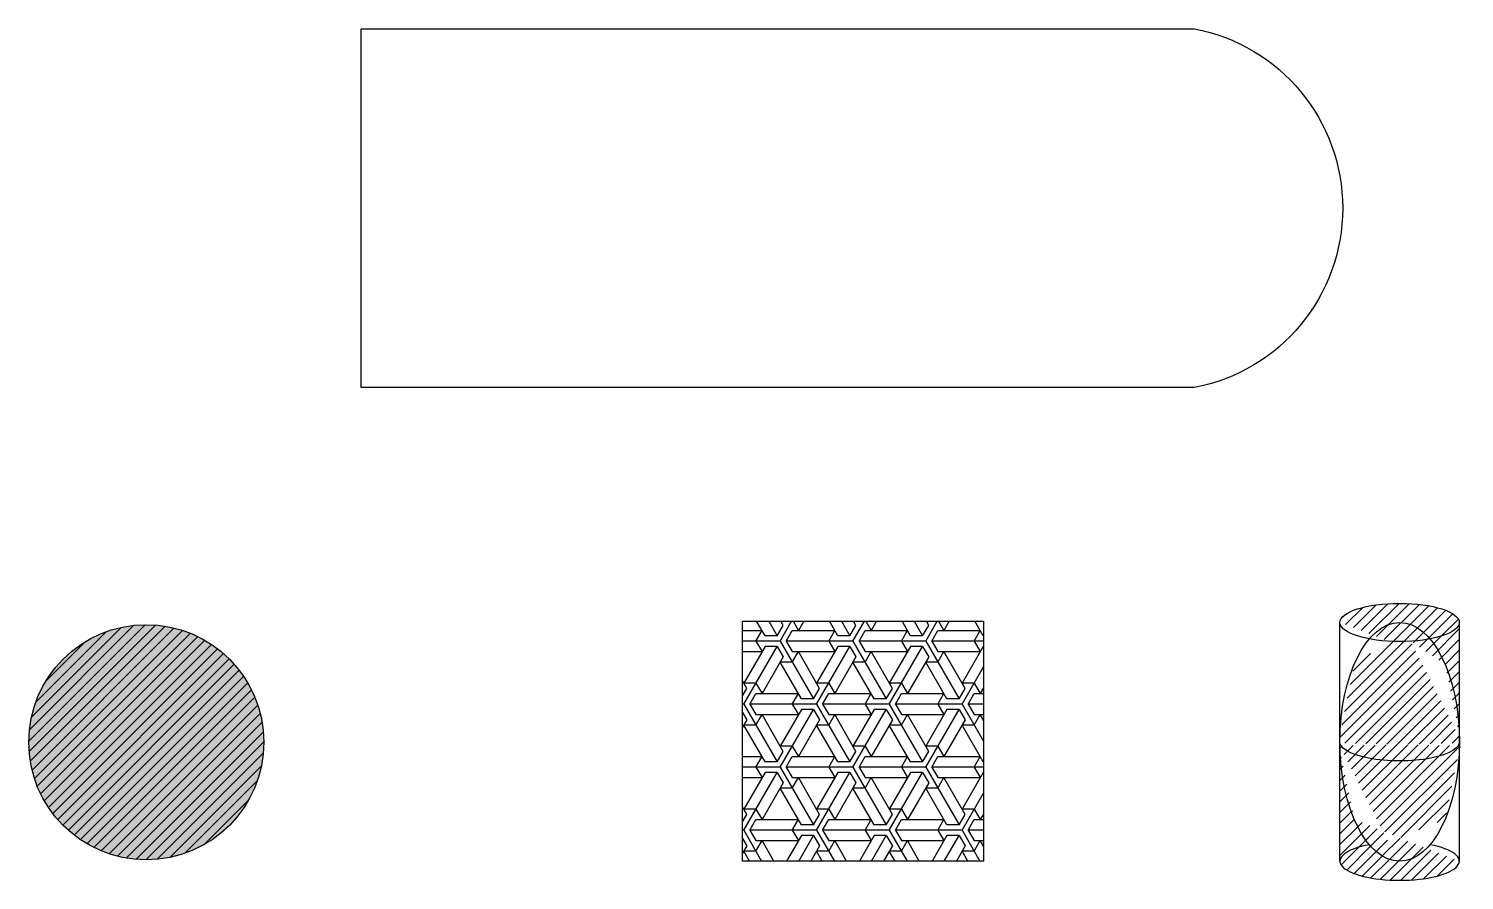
# Model space of a CAD drawing. Header units: millimetres. Extents: x 1301 to 1902, y 1642 to 1999.
import ezdxf

# ---------------------------------------------------------------- set-up
doc = ezdxf.new("R2010")
doc.units = ezdxf.units.MM

msp = doc.modelspace()

# ---------------------------------------------------------------- hatches: boundary and pattern name
h = msp.add_hatch()
h.set_pattern_fill('ANSI31', color=256)
edge = h.paths.add_edge_path()
edge.add_ellipse((1875, 1700), major_axis=(25.06, 0), ratio=0.319238, start_angle=-176.04644, end_angle=-3.95356)
edge.add_line((1900, 1699.45), (1900, 1703.45))
edge.add_ellipse((1875, 1700), major_axis=(0, 50), ratio=0.501193, start_angle=273.95356, end_angle=329.56078)
edge.add_ellipse((1875, 1750), major_axis=(-25, 0), ratio=0.32, start_angle=59.48043, end_angle=120.51957, ccw=False)
edge.add_ellipse((1875, 1700), major_axis=(0, 50), ratio=0.501193, start_angle=30.43922, end_angle=86.04644)
edge.add_line((1850, 1703.45), (1850, 1699.45))
edge = h.paths.add_edge_path()
edge.add_ellipse((1875, 1700), major_axis=(0, 50), ratio=0.501193, start_angle=93.95356, end_angle=266.04644)
edge.add_line((1900, 1696.55), (1900, 1699.45))
edge.add_ellipse((1875, 1700), major_axis=(25.06, 0), ratio=0.319238, start_angle=-176.04644, end_angle=-3.95356, ccw=False)
edge.add_line((1850, 1699.45), (1850, 1696.55))
edge = h.paths.add_edge_path()
edge.add_ellipse((1875, 1700), major_axis=(0, 50), ratio=0.501193, start_angle=329.56078, end_angle=390.43922, ccw=False)
edge.add_ellipse((1875, 1750), major_axis=(-25, 0), ratio=0.32, start_angle=120.51957, end_angle=419.48043)
edge = h.paths.add_edge_path()
edge.add_ellipse((1875, 1750), major_axis=(-25, 0), ratio=0.32, start_angle=59.48043, end_angle=120.51957)
edge.add_ellipse((1875, 1700), major_axis=(0, 50), ratio=0.501193, start_angle=329.56078, end_angle=390.43922)
edge = h.paths.add_edge_path()
edge.add_ellipse((1875, 1700), major_axis=(0, 50), ratio=0.501193, start_angle=273.95356, end_angle=329.56078, ccw=False)
edge.add_line((1900, 1703.45), (1900, 1750))
edge.add_ellipse((1875, 1750), major_axis=(-25, 0), ratio=0.32, start_angle=120.51957, end_angle=180, ccw=False)
edge = h.paths.add_edge_path()
edge.add_ellipse((1875, 1700), major_axis=(0, 50), ratio=0.501193, start_angle=30.43922, end_angle=86.04644, ccw=False)
edge.add_ellipse((1875, 1750), major_axis=(-25, 0), ratio=0.32, start_angle=0, end_angle=59.48043, ccw=False)
edge.add_line((1850, 1750), (1850, 1703.45))
edge = h.paths.add_edge_path(flags=17)
edge.add_ellipse((1875, 1700), major_axis=(0, 50), ratio=0.501193, start_angle=93.95356, end_angle=149.56078, ccw=False)
edge.add_line((1850, 1696.55), (1850, 1650))
edge.add_ellipse((1875, 1650), major_axis=(-25, 0), ratio=0.32, start_angle=300.51957, end_angle=360, ccw=False)
edge = h.paths.add_edge_path(flags=17)
edge.add_ellipse((1875, 1700), major_axis=(0, 50), ratio=0.501193, start_angle=210.43922, end_angle=266.04644, ccw=False)
edge.add_ellipse((1875, 1650), major_axis=(-25, 0), ratio=0.32, start_angle=540, end_angle=599.48043, ccw=False)
edge.add_line((1900, 1650), (1900, 1696.55))
edge = h.paths.add_edge_path()
edge.add_ellipse((1875, 1700), major_axis=(0, 50), ratio=0.501193, start_angle=149.56078, end_angle=210.43922, ccw=False)
edge.add_ellipse((1875, 1650), major_axis=(-25, 0), ratio=0.32, start_angle=300.51957, end_angle=599.48043)
h = msp.add_hatch()
h.set_pattern_fill('ESCHER', color=256)
h.paths.add_polyline_path([(1700.64, 1750.48), (1599.7, 1750.48), (1599.7, 1650.07), (1700.64, 1650.07)])
at = {"transparency": 33554687}
h = msp.add_hatch(color=256, dxfattribs=at)
h.set_gradient(color1=(0, 0, 255), color2=(255, 255, 0), name='SPHERICAL')
h.paths.add_polyline_path([(1300.61, 1699.82, 1), (1399.11, 1699.82, 1)], flags=17)
edge = h.paths.add_edge_path(flags=17)
edge.add_arc((1349.86, 1699.82), 49.25, 0, 360)
h = msp.add_hatch(color=256, dxfattribs=at)
h.set_gradient(color1=(0, 0, 255), color2=(255, 255, 0), name='SPHERICAL')
edge = h.paths.add_edge_path()
edge.add_arc((1349.86, 1699.82), 49.25, 0, 360)
h = msp.add_hatch()
h.set_pattern_fill('ANSI31', color=256)
h.paths.add_polyline_path([(1399.11, 1699.82, 1), (1300.61, 1699.82, 1)])

# ---------------------------------------------------------------- linework, layer by layer
msp.add_lwpolyline([(1439.88, 1998.73), (1788.95, 1998.73, -0.827193), (1788.95, 1848.37), (1439.88, 1848.37)], format="xyb", close=True)
msp.add_lwpolyline([(1599.7, 1750.48), (1700.64, 1750.48), (1700.64, 1650.07), (1599.7, 1650.07)], close=True)
for points in [[(1850, 1650), (1850, 1750)], [(1900, 1750), (1900, 1650)]]:
    msp.add_lwpolyline(points)
msp.add_circle((1349.86, 1699.82), 49.25)
for centre, major_axis, ratio in [((1875, 1750), (-25, 0), 0.32), ((1875, 1700), (0, 50), 0.501193)]:
    msp.add_ellipse(centre, major_axis=major_axis, ratio=ratio)
at = {"extrusion": (0, 0, -1)}
msp.add_ellipse((1875, 1700), major_axis=(25.06, 0), ratio=0.319238, start_param=6.214183, end_param=9.493781, dxfattribs=at)
msp.add_ellipse((1875, 1650), major_axis=(-25, 0), ratio=0.32, start_param=5.245056, end_param=10.462907)

doc.saveas('drawing.dxf')
